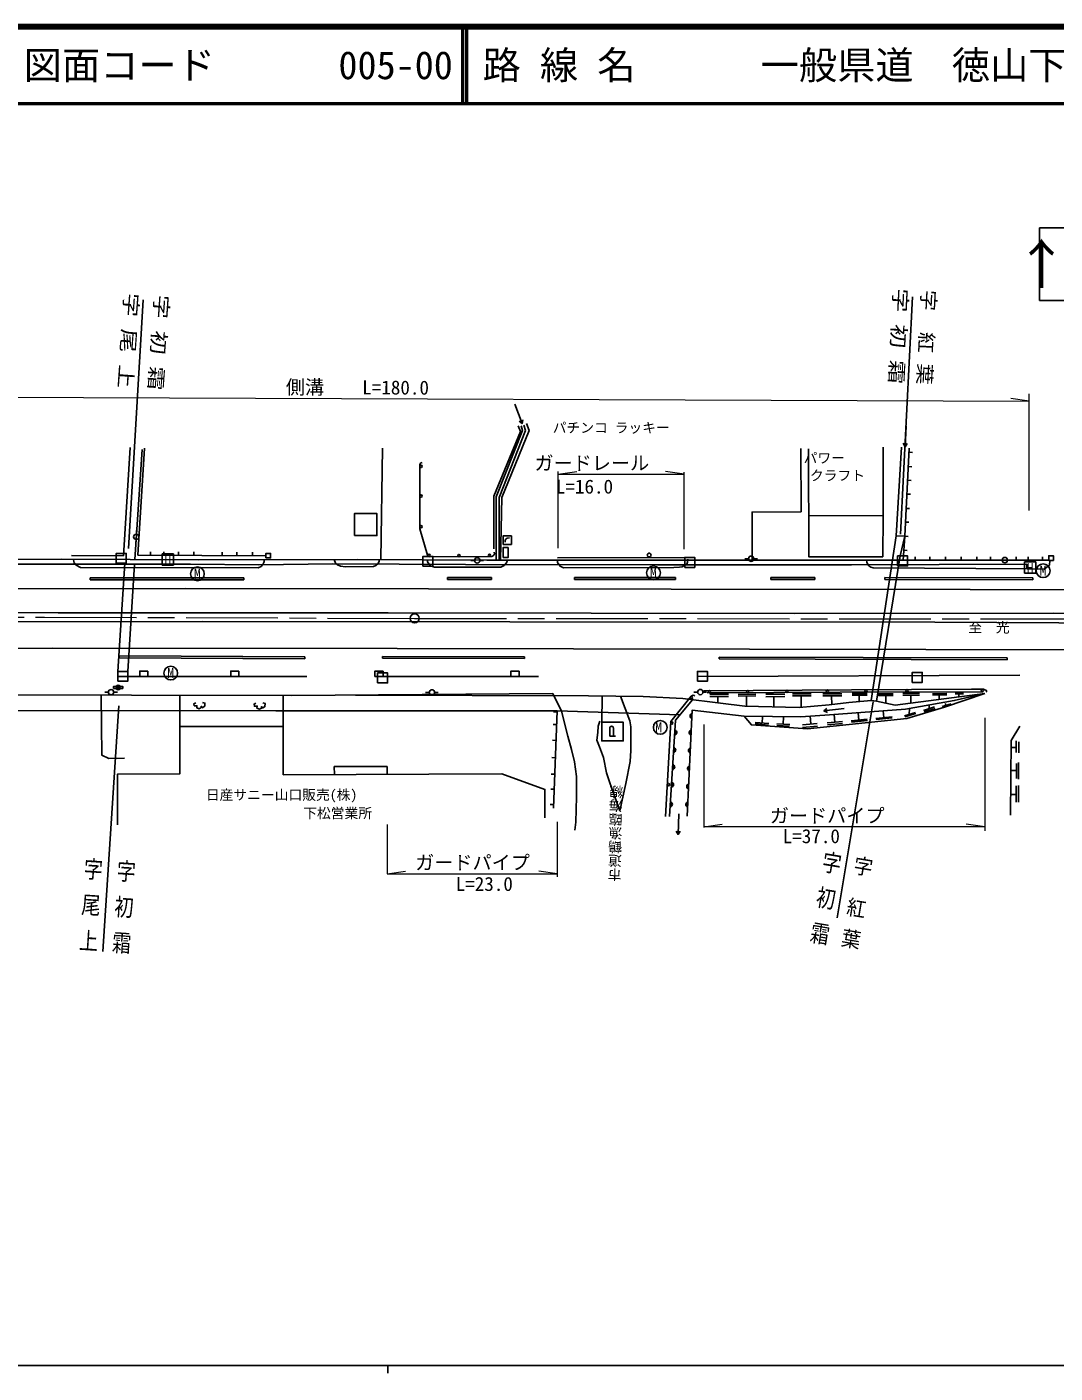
# Model space of a CAD drawing. Units: millimetres at full size, sheet at 1:1000; details may follow other scales. Extents: x 40000 to 680000, y 20000 to 380000.
# Drawn here: x 120790 to 255234, y 204000 to 380000 of the extents above; entities that cross this region are included whole.
import ezdxf
from ezdxf.enums import TextEntityAlignment as Align

# ---------------------------------------------------------------- set-up
doc = ezdxf.new("R2010")
doc.units = ezdxf.units.MM
doc.header["$LTSCALE"] = 1000
doc.linetypes.add('CHAIN', pattern=[18.5, 12, -1.5, 3.5, -1.5])
for name, color, linetype, lineweight in [('M-BGD', 7, 'Continuous', 25), ('M-BGD-EXST', 7, 'Continuous', 25), ('M-BMK', 2, 'CHAIN', 13), ('M-BMK-ROW', 30, 'Continuous', 25), ('M-BMK-SRVR', 3, 'Continuous', 25), ('M-STR-HTXT', 7, 'Continuous', 13), ('M-STR-STRC', 7, 'Continuous', 25), ('M-TTL', 2, 'Continuous', 13), ('M-TTL-BAND', 7, 'Continuous', 25), ('M-TTL-LINE', 7, 'Continuous', 50)]:
    doc.layers.add(name, color=color, linetype=linetype, lineweight=lineweight)
doc.layers.add('M-BMK-HTXT', color=7, linetype='Continuous')
doc.layers.add('M-TTL-TXT', color=7, linetype='Continuous')
doc.styles.add('@ＭＳ ゴシック', font='')
doc.styles.add('ＭＳ ゴシック', font='')
doc.styles.get('@ＭＳ ゴシック').set_extended_font_data('@MS Gothic')
doc.styles.get('ＭＳ ゴシック').set_extended_font_data('MS Gothic')

msp = doc.modelspace()

# ---------------------------------------------------------------- hatches: boundary and pattern name
at = {"layer": 'M-BGD'}
for points in [[(133018, 293639, 1), (132418, 293639, 0.41421), (132718, 293339, 0.41421)], [(207744, 289590), (207773, 290215, 0.84072)], [(205527, 288050), (205488, 287425, 0.84072)], [(207642, 287434), (207672, 288059, 0.84072)], [(205386, 285783), (205348, 285158, 0.84072)], [(207532, 285101), (207562, 285726, 0.84072)], [(205249, 283569), (205210, 282944, 0.84072)], [(207421, 282745), (207450, 283370, 0.84072)], [(205104, 281228), (205065, 280603, 0.84072)], [(207309, 280376), (207339, 281001, 0.84072)], [(204946, 278670), (204907, 278045, 0.84072)], [(207199, 278044), (207229, 278669, 0.84072)]]:
    msp.add_hatch(color=256, dxfattribs=at).paths.add_polyline_path(points)

# ---------------------------------------------------------------- linework, layer by layer
for p, q in [((185536, 328141), (185616, 328640)), ((134887, 310369), (135844, 324734)), ((136171, 324908), (135293, 310945)), ((167064, 310361), (167268, 324907)), ((232752, 316126), (232734, 325068)), ((235134, 325045), (234475, 313458)), ((235617, 325114), (235891, 325538)), ((236592, 324358), (236142, 324381)), ((236497, 322505), (236047, 322528)), ((236405, 320710), (235955, 320733)), ((236312, 318899), (235863, 318922)), ((236216, 317020), (235766, 317043)), ((236124, 315235), (235675, 315259)), ((135108, 313684), (135140, 314160)), ((234475, 313458), (231198, 291950)), ((236029, 313379), (235580, 313402)), ((135061, 312985), (135030, 312509)), ((235907, 311567), (235458, 311590)), ((133608, 309875), (132677, 295743)), ((133977, 295743), (134841, 309769)), ((135293, 310945), (152045, 310869)), ((136965, 311387), (136963, 310937)), ((138678, 311379), (138676, 310929)), ((140616, 311371), (140614, 310921)), ((142606, 311362), (142604, 310912)), ((146328, 311345), (146326, 310895)), ((148255, 311336), (148253, 310886)), ((150285, 311327), (150283, 310877)), ((179320, 310248), (178843, 310248)), ((180020, 310248), (180497, 310248)), ((206816, 310645), (190159, 310581)), ((215145, 310471), (214668, 310471)), ((215845, 310471), (216322, 310471)), ((236944, 310737), (236944, 310287)), ((238860, 310737), (238860, 310287)), ((240909, 310737), (240909, 310287)), ((242964, 310737), (242964, 310287)), ((244989, 310737), (244989, 310287)), ((246808, 310737), (246808, 310287)), ((248312, 310287), (247835, 310287)), ((249012, 310287), (249490, 310287)), ((250153, 310737), (250153, 310287)), ((251719, 310737), (251719, 310287)), ((253599, 310737), (253599, 310287)), ((218051, 307771), (218051, 308021)), ((223799, 308020), (218051, 308021)), ((223799, 307770), (223799, 308020)), ((251539, 309744), (251521, 309165)), ((129066, 307730), (129066, 307980)), ((149159, 307980), (129066, 307980)), ((149159, 307730), (129066, 307730)), ((149159, 307730), (149159, 307980)), ((175765, 307749), (175765, 307999)), ((181522, 307999), (175765, 307999)), ((181522, 307749), (175765, 307749)), ((181522, 307749), (181522, 307999)), ((192403, 307749), (192403, 307999)), ((205588, 307999), (192403, 307999)), ((205588, 307749), (192403, 307749)), ((205588, 307749), (205588, 307999)), ((223799, 307770), (218051, 307771)), ((232955, 307746), (232955, 307996)), ((252338, 307981), (232955, 307996)), ((252338, 307731), (232955, 307746)), ((252338, 307731), (252338, 307981)), ((132848, 297515), (132850, 297765)), ((157141, 297395), (132848, 297515)), ((157142, 297645), (132850, 297765)), ((157141, 297395), (157142, 297645)), ((167265, 297450), (167266, 297700)), ((185854, 297405), (167265, 297450)), ((185855, 297655), (167266, 297700)), ((185854, 297405), (185855, 297655)), ((211320, 297361), (211320, 297611)), ((248963, 297516), (211320, 297611)), ((248962, 297266), (248963, 297516)), ((248962, 297266), (211320, 297361)), ((132677, 295093), (157402, 295079)), ((166642, 295084), (187676, 295093)), ((250640, 295230), (208469, 295092)), ((131443, 293020), (130965, 293020)), ((132143, 293020), (132620, 293020)), ((173406, 292985), (172929, 292985)), ((174106, 292985), (174583, 292985)), ((195957, 289085), (196001, 292525)), ((208495, 293038), (208017, 293038)), ((209195, 293038), (209672, 293038)), ((210086, 292464), (212515, 292459)), ((210087, 292758), (212515, 292753)), ((211154, 291646), (211156, 292461)), ((213786, 292714), (216107, 292752)), ((213789, 292484), (216111, 292523)), ((214884, 291207), (214862, 292502)), ((217420, 292745), (219889, 292766)), ((217422, 292434), (219892, 292456)), ((218476, 291102), (218464, 292443)), ((220897, 292810), (223353, 292810)), ((220897, 292526), (223353, 292526)), ((222010, 291028), (222010, 292526)), ((224874, 292827), (227335, 292827)), ((224874, 292550), (227335, 292550)), ((226022, 291392), (225992, 292550)), ((228697, 292854), (230643, 292854)), ((228697, 292617), (230643, 292617)), ((229597, 291806), (229597, 292617)), ((232145, 292825), (234083, 292825)), ((232145, 292575), (234083, 292575)), ((233090, 291589), (233090, 292575)), ((235304, 292640), (237522, 292629)), ((235306, 292896), (237524, 292885)), ((236384, 291597), (236389, 292635)), ((239205, 292820), (241088, 292837)), ((239206, 292657), (241090, 292673)), ((240067, 292080), (240062, 292664)), ((242148, 292918), (243238, 292928)), ((242149, 292786), (243239, 292796)), ((242653, 292419), (242649, 292791)), ((189642, 277866), (190117, 290582)), ((189662, 290445), (190111, 290428)), ((224998, 290582), (225462, 290381)), ((232741, 290570), (232828, 289701)), ((236197, 290884), (236152, 290109)), ((238038, 290644), (239481, 291093)), ((238095, 290460), (239538, 290909)), ((238759, 291342), (238760, 290869)), ((240478, 291134), (241632, 291513)), ((240981, 291299), (240873, 291553)), ((189600, 288797), (190050, 288780)), ((216006, 288867), (217773, 288730)), ((216021, 289058), (217787, 288921)), ((216983, 289846), (216916, 288989)), ((218837, 288657), (220522, 288560)), ((218850, 288879), (220535, 288782)), ((219738, 289815), (219692, 288831)), ((222189, 288764), (224140, 288945)), ((223211, 289871), (223304, 288868)), ((225450, 289010), (227432, 289185)), ((225473, 288757), (227454, 288932)), ((226362, 290088), (226441, 289098)), ((228584, 289274), (230677, 289501)), ((228603, 289095), (230696, 289322)), ((229487, 290324), (229589, 289383)), ((231808, 289598), (233932, 289813)), ((231824, 289434), (233949, 289648)), ((235542, 289929), (236980, 290353)), ((235577, 289810), (237015, 290234)), ((140791, 288523), (154296, 288535)), ((197488, 287276), (197766, 287276)), ((222222, 288414), (224173, 288595)), ((189523, 286731), (189973, 286714)), ((249483, 285804), (250165, 285804)), ((250165, 286668), (250165, 285146)), ((250478, 285098), (250489, 286548)), ((189438, 284465), (189888, 284448)), ((250200, 283692), (250168, 281716)), ((250454, 281664), (250469, 283849)), ((160984, 283313), (167884, 283314)), ((160984, 283313), (160988, 282261)), ((167884, 283314), (167888, 282289)), ((189358, 282304), (189807, 282287)), ((249453, 282794), (250185, 282782)), ((189285, 280362), (189735, 280345)), ((250149, 280768), (250157, 278656)), ((250432, 278626), (250448, 280817)), ((189209, 278338), (189659, 278321)), ((249422, 279652), (250153, 279654)), ((205928, 274418), (206195, 274847))]:
    msp.add_line(p, q, dxfattribs=at)
for points in [[(184573, 330658), (185536, 328141), (185144, 328459)], [(185019, 327832), (185349, 327126), (181864, 318645), (181830, 311767)], [(185404, 327842), (185575, 327246), (182154, 318569), (182158, 310290)], [(185773, 327947), (185979, 327226), (182537, 318497), (182541, 310290)], [(182730, 310290), (182876, 318497), (186463, 327243), (186121, 328157)], [(235752, 327806), (235617, 325114), (235386, 325564)], [(126623, 310904), (133401, 310858), (134289, 324998)], [(221970, 324867), (222020, 316605), (215621, 316567), (215616, 310293)], [(222971, 324858), (223021, 310737), (232710, 310739), (232752, 316126), (223002, 316091)], [(235370, 310287), (235580, 313402), (236170, 324930)], [(181906, 311339), (181918, 311093), (181861, 310928), (181752, 310844), (181604, 310774), (181220, 310743), (173378, 310719), (173206, 310882), (173159, 310926), (172186, 314396), (172181, 322780), (172240, 322958), (172342, 323013), (172461, 323042)], [(231867, 291854), (234971, 310831), (235580, 313402), (234475, 313458)], [(183327, 312642), (183338, 312897), (183463, 313081), (183577, 313151), (183880, 313211)], [(254406, 310287), (230570, 310287), (223965, 310287), (203787, 310302), (180933, 310289), (164067, 310376), (143230, 310346), (125339, 310395), (91087, 310312), (71283, 310389)], [(251539, 309744), (228627, 309678), (203224, 309669), (178120, 309730), (160805, 309782), (151098, 309693), (142190, 309777), (125577, 309760), (103759, 309778), (78437, 309830), (71292, 309856)], [(126902, 310390), (126929, 310123), (126970, 309943), (127211, 309642), (127809, 309328), (151025, 309269), (151400, 309449), (151618, 309698), (151752, 309959), (151800, 310124), (151799, 310359)], [(160971, 310372), (161132, 309898), (161395, 309656), (161796, 309482), (162468, 309425), (166129, 309463), (166433, 309575), (166738, 309843), (166857, 310144), (166902, 310361)], [(183616, 310291), (183505, 309917), (183180, 309592), (182759, 309373), (174070, 309368), (173579, 309536), (173253, 309945), (173181, 310086), (173151, 310290), (173151, 310329)], [(190159, 310294), (190190, 309963), (190515, 309514), (190975, 309286), (205384, 309343), (206122, 309361), (206454, 309413), (207073, 309740), (207176, 310024), (207208, 310402)], [(254561, 310254), (254517, 309645), (253827, 309094), (251599, 309163), (231461, 309274), (231139, 309379), (230898, 309539), (230731, 309725), (230614, 310027), (230570, 310287)], [(71594, 292784), (155387, 292574), (189552, 292850), (190705, 290537), (191506, 287267), (191986, 285535), (192410, 283928), (192669, 281987), (192651, 279330), (192574, 276049), (192441, 274998)], [(130519, 292636), (130575, 284802), (131519, 284358), (133531, 284398)], [(132450, 293774), (132118, 293774), (132118, 293504), (132450, 293504)], [(132650, 275699), (132623, 282296), (140775, 282343), (140801, 292611)], [(133318, 293639), (133318, 293774), (132986, 293774)], [(132986, 293504), (133318, 293504), (133318, 293639)], [(154306, 292577), (154309, 288535), (154317, 282234), (182906, 282349), (188524, 280303), (188524, 276578)], [(163763, 292642), (194220, 292548), (201358, 292457), (206569, 292187), (211504, 291604), (214646, 291214), (221761, 291006), (225677, 291347), (228277, 291687), (231198, 291950), (231867, 291854), (234313, 291325), (246033, 292863)], [(198389, 292495), (199618, 289280), (199778, 288481), (199752, 285411), (199653, 283972), (199102, 281086), (198300, 277531), (197025, 281158), (196559, 282484), (196171, 284498), (195646, 285878), (195307, 286768), (195422, 287744), (195475, 288583), (195711, 289239)], [(204313, 276758), (204979, 289200), (207658, 292484), (207906, 292633), (208055, 292596), (208123, 292503)], [(246033, 292863), (242055, 291932), (235674, 290791), (225750, 290042), (221985, 289789), (214585, 289874), (207795, 290681), (207141, 276817)], [(209310, 293217), (228632, 293337), (244325, 293401), (245627, 293403), (245881, 293396), (246058, 293341), (246213, 293271), (246246, 293149), (246250, 293050), (246209, 293005)], [(245852, 293065), (227150, 293044), (209738, 292944)], [(246033, 292863), (240770, 291045), (235843, 289560), (222840, 288244), (215526, 288733), (214585, 289874)], [(206170, 290053), (190117, 290582), (153318, 290567), (117352, 290633)], [(142859, 291648), (142621, 291512), (142664, 291241), (143020, 291250), (142994, 290987), (143308, 290860), (143588, 291004), (143588, 291182), (143724, 290996), (144037, 291199), (144071, 291589), (143766, 291690)], [(150739, 291596), (150501, 291461), (150544, 291189), (150900, 291198), (150874, 290935), (151188, 290808), (151468, 290952), (151468, 291130), (151603, 290944), (151917, 291147), (151951, 291537), (151646, 291639)], [(204828, 276776), (205609, 289373), (207810, 292040)], [(227675, 290895), (224998, 290582), (225403, 290883)], [(250641, 288585), (249492, 286708), (249395, 276954)], [(206018, 277112), (205928, 274418), (205690, 274864)]]:
    msp.add_lwpolyline(points, dxfattribs=at)
for points in [[(163615, 313505), (166558, 313505), (166558, 316374), (163615, 316374)], [(183058, 312347), (184142, 312347), (184142, 313462), (183058, 313462)], [(183049, 310624), (183710, 310624), (183710, 311927), (183049, 311927)], [(132479, 309875), (133779, 309875), (133779, 311175), (132479, 311175)], [(152045, 310569), (152645, 310569), (152645, 311169), (152045, 311169)], [(172572, 309481), (173872, 309481), (173872, 310781), (172572, 310781)], [(206816, 309345), (208116, 309345), (208116, 310645), (206816, 310645)], [(234637, 309531), (235937, 309531), (235937, 310831), (234637, 310831)], [(255006, 310254), (254406, 310254), (254406, 310854), (255006, 310854)], [(132677, 294443), (133977, 294443), (133977, 295743), (132677, 295743)], [(136614, 295781), (135546, 295781), (135546, 295091), (136613, 295091)], [(148515, 295774), (147448, 295775), (147448, 295085), (148515, 295084)], [(167354, 295774), (166287, 295774), (166287, 295084), (167354, 295084)], [(185145, 295782), (184078, 295781), (184078, 295092), (185145, 295092)], [(208469, 294442), (209769, 294442), (209769, 295742), (208469, 295742)], [(166642, 294237), (167942, 294237), (167942, 295537), (166642, 295537)], [(236558, 294307), (237858, 294307), (237858, 295607), (236558, 295607)], [(195957, 289085), (198772, 289085), (198772, 286641), (195957, 286641)], [(196996, 287276), (196996, 288379), (197017, 288425), (197053, 288479), (197094, 288517), (197150, 288542), (197242, 288560), (197335, 288542), (197391, 288517), (197432, 288479), (197468, 288425), (197488, 288379), (197488, 287276)]]:
    msp.add_lwpolyline(points, close=True, dxfattribs=at)
for centre, radius in [((172332, 322540), 150), ((172334, 318659), 150), ((135085, 313334), 350), ((172336, 314654), 150), ((173373, 310930), 150), ((177285, 310881), 150), ((179670, 310248), 350), ((181275, 310898), 150), ((202148, 310947), 250), ((215495, 310471), 350), ((248662, 310287), 350), ((132718, 293639), 300), ((131793, 293020), 350), ((173756, 292985), 350), ((207681, 292275), 150), ((208845, 293038), 350), ((210025, 293072), 150), ((215039, 293103), 150), ((220197, 293135), 150), ((225455, 293168), 150), ((230514, 293195), 150), ((235881, 293217), 150), ((245718, 293251), 150), ((205117, 288988), 150), ((204687, 280937), 150)]:
    msp.add_circle(centre, radius, dxfattribs=at)
for centre, start, end in [((207813, 289900), 97.1907, 257.40843), ((205453, 287741), 276.3468, 76.56453), ((207711, 287744), 97.1907, 257.40843), ((205313, 285474), 276.3468, 76.56453), ((207601, 285411), 97.1907, 257.40843), ((205175, 283260), 276.3468, 76.56453), ((207490, 283055), 97.1907, 257.40843), ((205030, 280919), 276.3468, 76.56453), ((207378, 280686), 97.1907, 257.40843), ((204872, 278361), 276.3468, 76.56453), ((207268, 278354), 97.1907, 257.40843)]:
    msp.add_arc(centre, 318, start, end, dxfattribs=at)
at = {"layer": 'M-BGD-EXST'}
for p, q in [((138475, 311092), (138475, 309622)), ((139945, 311092), (138475, 311092)), ((139945, 309622), (139945, 311092)), ((251253, 310058), (251253, 308588)), ((252723, 310058), (251253, 310058)), ((252723, 308588), (252723, 310058)), ((138475, 309622), (139945, 309622)), ((251253, 308588), (252723, 308588))]:
    msp.add_line(p, q, dxfattribs=at)
for centre in [(253672, 308898), (143086, 308499), (202719, 308620), (139601, 295517), (203606, 288425)]:
    msp.add_circle(centre, 900, dxfattribs=at)
at = {"layer": 'M-BMK'}
msp.add_lwpolyline([(71417, 302766), (123105, 302836), (171489, 302672), (254208, 302593), (271441, 302630), (350346, 302391), (371445, 302298), (396823, 302125), (425848, 301923), (486909, 300815)], dxfattribs=at)
at = {"layer": 'M-BMK-ROW'}
for p, q in [((134089, 311818), (136009, 344308)), ((235039, 313668), (236605, 344708)), ((130702, 259127), (132800, 291256)), ((231467, 291766), (226723, 263537))]:
    msp.add_line(p, q, dxfattribs=at)
at = {"layer": 'M-BMK-SRVR'}
msp.add_circle((171489, 302672), 600, dxfattribs=at)
at = {"layer": 'M-STR-HTXT'}
for p, q in [((71193, 331783), (251857, 331056)), ((251857, 331056), (249427, 331408)), ((251857, 316757), (251857, 332035)), ((190273, 311849), (190273, 321869)), ((190273, 321512), (192704, 321853)), ((190273, 321512), (206715, 321512)), ((206715, 321512), (204286, 321863)), ((206715, 311705), (206715, 321785)), ((209287, 288787), (209287, 275312)), ((246049, 289665), (246049, 274886)), ((167879, 275701), (167879, 269280)), ((190142, 276083), (190142, 268873)), ((209287, 275409), (211718, 275750)), ((246049, 275409), (209287, 275409)), ((246049, 275409), (243618, 275750)), ((167879, 269280), (170310, 269622)), ((167879, 269280), (190142, 269280)), ((190142, 269280), (187711, 269622))]:
    msp.add_line(p, q, dxfattribs=at)
at = {"layer": 'M-STR-STRC'}
for p, q in [((253214, 353721), (253214, 344221)), ((253214, 353721), (268214, 353721)), ((268214, 344221), (253214, 344221))]:
    msp.add_line(p, q, dxfattribs=at)
for points in [[(71350, 306552), (141550, 306561), (205031, 306469), (244141, 306450), (325633, 306329), (403736, 305810), (460124, 305387)], [(467487, 302694), (447382, 303040), (412468, 303408), (382638, 303713), (359010, 303711), (347631, 303474), (332242, 303252), (319254, 303052), (301608, 303075), (274875, 303191), (254986, 303366), (221133, 303314), (168043, 303397), (124879, 303417), (71405, 303448)], [(71428, 302138), (95075, 302215), (143797, 302274), (183919, 302221), (239489, 302176), (280000, 301974), (321771, 301921), (336882, 301674), (388182, 300917), (467401, 300190)], [(71489, 298686), (124074, 298774), (169217, 298740), (238329, 298604), (299061, 298533), (366492, 298260), (465566, 297252), (478812, 296798), (502637, 296083), (514675, 295843)]]:
    msp.add_lwpolyline(points, dxfattribs=at)
at = {"layer": 'M-TTL', "lineweight": 140}
msp.add_line((680000, 380000), (40000, 380000), dxfattribs=at)
at = {"layer": 'M-TTL-BAND'}
for p, q in [((40000, 205000), (579000, 205000)), ((168000, 205000), (168000, 204000))]:
    msp.add_line(p, q, dxfattribs=at)
at = {"layer": 'M-TTL-LINE'}
for p, q in [((177750, 380000), (177750, 370000)), ((178250, 380000), (178250, 370000)), ((40000, 370000), (680000, 370000))]:
    msp.add_line(p, q, dxfattribs=at)

# ---------------------------------------------------------------- texts
at = {"layer": 'M-BGD-EXST', "style": 'ＭＳ ゴシック'}
for s, p in [('H', (139213, 310302)), ('H', (251977, 309269)), ('M', (143086, 308499)), ('M', (202719, 308620)), ('M', (253672, 308898)), ('M', (139601, 295517)), ('M', (203381, 288425))]:
    msp.add_text(s, height=1320, dxfattribs=at).set_placement(p, align=Align.MIDDLE_CENTER)
at = {"layer": 'M-BMK-HTXT'}
for s, height, rotation, style, width, p in [('字 尾 上', 1834, 265.967, 'ＭＳ ゴシック', 1.25, (133036, 345317)), ('字 初 霜', 1836, 267.089, 'ＭＳ ゴシック', 1.25, (233609, 345894)), ('字\u3000紅 葉', 1836, 267.089, 'ＭＳ ゴシック', 1.1, (237283, 345694)), ('字 初 霜', 1834, 265.967, 'ＭＳ ゴシック', 1.25, (136990, 345078)), ('字 尾 上', 1833, 266.265, '@ＭＳ ゴシック', 1.25, (128087, 271558)), ('字 初 霜', 1833, 266.265, '@ＭＳ ゴシック', 1.25, (132400, 271288)), ('字 初 霜', 1833, 260.459, '@ＭＳ ゴシック', 1.25, (224838, 272512)), ('字\u3000紅 葉', 1833, 260.459, '@ＭＳ ゴシック', 1.1, (228919, 271869))]:
    msp.add_text(s, height=height, rotation=rotation, dxfattribs=dict(at, style=style, width=width)).set_placement(p, align=Align.BOTTOM_LEFT)
at = {"layer": 'M-BMK-HTXT', "style": 'ＭＳ ゴシック'}
for s, p in [('パチンコ ラッキー', (189544, 326548)), ('パワー', (222347, 322585)), ('クラフト', (223181, 320294)), ('至  光', (243887, 300433)), ('日産サニー山口販売(株)', (144188, 278549)), ('下松営業所', (156920, 276154))]:
    msp.add_text(s, height=1320, dxfattribs=at).set_placement(p, align=Align.BOTTOM_LEFT)
at = {"layer": 'M-BMK-HTXT', "style": '@ＭＳ ゴシック'}
msp.add_text('市道鶴漁臨海線', height=1320, rotation=88.949, dxfattribs=at).set_placement((198709, 268245), align=Align.BOTTOM_LEFT)
at = {"layer": 'M-STR-HTXT', "style": 'ＭＳ ゴシック'}
msp.add_text('側溝    L=180.0', height=1833, rotation=359.77, dxfattribs=at).set_placement((154641, 331447), align=Align.BOTTOM_LEFT)
for s, p in [('ガードレール', (187157, 321512)), ('L=16.0', (189954, 318437)), ('ガードパイプ', (217932, 275409)), ('L=37.0', (219619, 272732)), ('ガードパイプ', (171554, 269280)), ('L=23.0', (176853, 266486))]:
    msp.add_text(s, height=1833, dxfattribs=at).set_placement(p, align=Align.BOTTOM_LEFT)
at = {"layer": 'M-STR-STRC', "style": 'ＭＳ ゴシック'}
msp.add_text('↑', height=5132, dxfattribs=at).set_placement((253464, 348971), align=Align.MIDDLE_CENTER)
at = {"layer": 'M-TTL-TXT', "style": 'ＭＳ ゴシック'}
for s, p in [('図面コード', (120380, 375000)), ('005-00', (161521, 375000)), ('路 線 名', (180380, 375000)), ('一般県道\u3000徳山下松線', (216734, 375000))]:
    msp.add_text(s, height=3666, dxfattribs=at).set_placement(p, align=Align.MIDDLE_LEFT)

doc.saveas('drawing.dxf')
